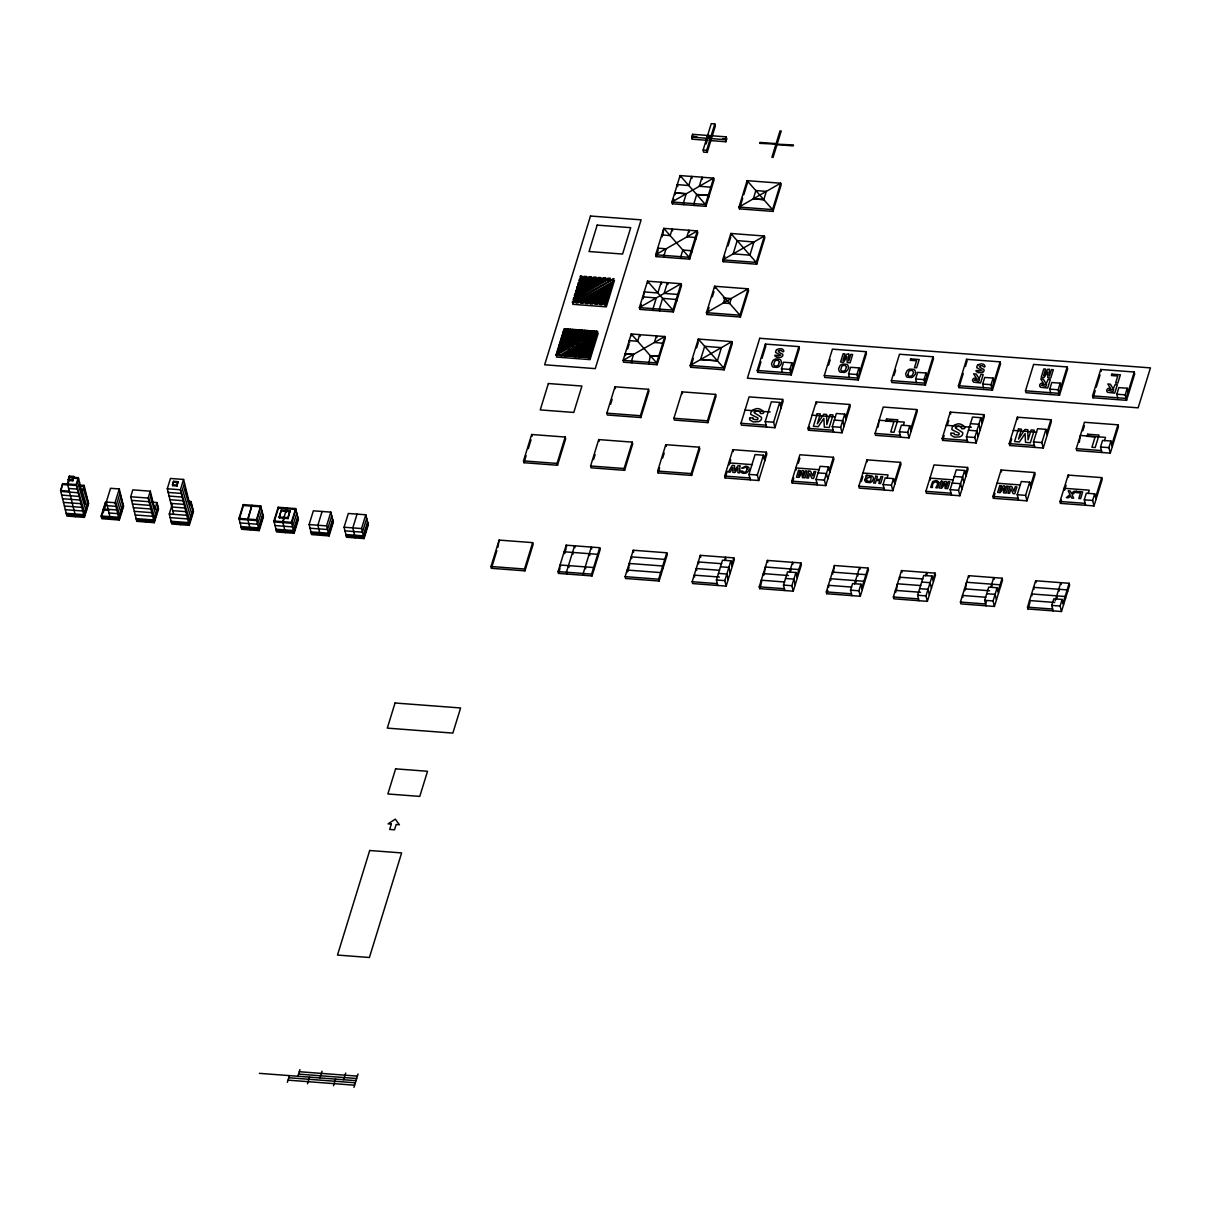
<?xml version="1.0" encoding="UTF-8"?>
<svg xmlns="http://www.w3.org/2000/svg" width="1211" height="1211" viewBox="0 0 1211 1211"><rect width="100%" height="100%" fill="white"/><g stroke="black" fill="none" stroke-linecap="round" stroke-linejoin="round"><path stroke-width="1.5" d="M60.55 490.531L62.669 483.643L76.217 484.567L84.392 517.385L66.908 516.053L60.55 490.531L69.284 491.197M62.669 483.643L60.777 491.439L78.261 492.771L80.38 485.883M68.3 479.541L69.36 476.105L73.735 476.438L72.902 480.782L68.527 480.464L68.3 479.541L72.675 479.874L72.902 480.782M69.36 476.105L67.468 483.9L74.976 513.979M69.814 477.936L67.695 484.809L76.444 485.475L78.564 478.587L71.57 478.057M72.675 479.874L73.735 476.438M76.217 484.567L78.337 477.679L69.587 477.013M79.472 482.235L77.353 489.123L68.603 488.457M81.288 489.532L79.169 496.419L61.685 495.087M81.97 492.271L84.089 485.384L78.836 484.99M85.224 489.94L80.986 503.7L63.502 502.383M86.132 493.588L81.894 507.348L64.41 506.031M87.041 497.237L82.802 510.997L65.318 509.68M87.949 500.885L83.71 514.645L66.227 513.328M88.176 501.793L83.937 515.553L66.454 514.236M88.403 502.716L84.165 516.476L66.681 515.144M84.392 517.385L88.63 503.625L84.089 485.384M109.929 516.628L106.296 502.05L110.534 488.29L119.268 488.941L123.598 506.274L119.344 520.034L101.875 518.702L101.194 515.977L105.433 502.217L105.887 504.033L103.238 512.631M105.66 503.125L101.421 516.885L118.89 518.202L123.128 504.442M119.344 520.034L115.03 502.716L119.268 488.941M120.177 492.589L115.938 506.349L107.204 505.698M121.085 496.238L116.846 509.998L108.112 509.347M121.993 499.886L117.755 513.646L109.02 512.98M122.901 503.534L118.663 517.294L101.194 515.977M123.371 505.365L119.117 519.125L101.648 517.793M151.708 502.141L156.961 502.535L158.55 508.923L154.312 522.683L136.828 521.351L130.697 496.737L132.816 489.865L150.285 491.182L154.841 509.422M154.312 522.683L148.166 498.069L150.285 491.182M151.193 494.83L149.074 501.717L131.605 500.385M152.102 498.478L149.982 505.365L132.514 504.033M153.025 502.126L150.906 508.998L133.422 507.681M153.933 505.774L151.814 512.647L134.33 511.33M156.961 502.535L152.722 516.295L135.238 514.978M157.869 506.183L153.63 519.943L136.147 518.626M158.096 507.091L153.858 520.851L136.374 519.534M158.323 508.014L154.085 521.774L136.601 520.442M173.657 514.312L167.285 488.775L170.479 478.466L183.572 479.45L189.945 504.987M172.492 484.763L173.551 481.327L177.926 481.645L177.094 486.005L172.719 485.672L172.492 484.763L176.867 485.096L177.094 486.005M172.719 485.672L173.551 481.327M176.867 485.096L177.926 481.645M187.508 501.278L191.005 501.536L193.503 511.572L189.264 525.332L171.78 524L169.283 513.979L172.462 503.655M189.264 525.332L180.394 489.774L183.572 479.45M184.496 483.098L181.302 493.422L168.193 492.423M185.404 486.746L182.225 497.07L169.116 496.071M186.312 490.394L183.133 500.718L170.024 499.719M187.221 494.043L184.042 504.366L170.933 503.367M188.129 497.691L184.95 508.014L171.841 507.015M189.037 501.339L185.858 511.647L172.749 510.664M191.005 501.536L186.766 515.296L169.283 513.979M191.913 505.184L187.675 518.944L170.191 517.627M192.821 508.832L188.583 522.592L171.099 521.275M193.049 509.74L188.81 523.5L171.326 522.183M193.276 510.664L189.037 524.424L171.553 523.091M238.976 518.369L243.214 504.609L260.698 505.926L263.423 516.87L259.184 530.63L241.7 529.298L238.976 518.369L256.444 519.686L259.184 530.63M243.441 505.517L239.203 519.277L256.687 520.594L260.925 506.834L243.441 505.517L243.214 504.609M247.937 519.943L251.949 505.259L247.71 519.019L249.754 527.224M256.444 519.686L260.698 505.926M261.833 510.482L257.595 524.242L240.111 522.925M262.742 514.13L258.503 527.89L241.019 526.573M262.969 515.038L258.73 528.798L241.246 527.481M263.196 515.962L258.957 529.722L241.473 528.39M273.928 521.018L278.167 507.258L295.651 508.575L298.375 519.519L294.137 533.279L276.653 531.947L273.928 521.018L291.412 522.335L294.137 533.279M278.394 508.166L274.155 521.926L291.639 523.243L295.878 509.483L278.394 508.166L278.167 507.258M279.135 516.991L281.255 510.119L289.989 510.77L288.097 518.565L279.363 517.899L279.135 516.991L287.87 517.657L288.097 518.565M279.363 517.899L281.255 510.119M282.905 522.592L284.494 517.43M286.084 512.268L286.916 507.909L282.663 521.669L284.721 529.873M287.87 517.657L289.989 510.77M291.412 522.335L295.651 508.575M296.786 513.131L292.547 526.891L275.064 525.574M297.694 516.779L293.456 530.539L275.972 529.222M297.921 517.687L293.683 531.447L276.199 530.13M298.148 518.611L293.91 532.371L276.426 531.039M309.108 524.575L313.361 510.815L330.83 512.132L333.328 522.168L329.089 535.928L311.621 534.596L309.108 524.575L326.592 525.892L329.089 535.928M322.096 511.481L317.857 525.241L319.674 532.522M326.592 525.892L330.83 512.132M331.738 515.78L327.5 529.54L310.031 528.223M332.647 519.428L328.408 533.188L310.939 531.871M332.874 520.336L328.635 534.096L311.166 532.779M333.101 521.26L328.862 535.02L311.394 533.688M344.075 527.224L348.314 513.464L365.798 514.781L368.295 524.817L364.057 538.577L346.573 537.245L344.075 527.224L361.544 528.541L364.057 538.577M357.048 514.13L352.81 527.89L354.626 535.186M361.544 528.541L365.798 514.781M366.706 518.429L362.467 532.189L344.984 530.872M367.614 522.077L363.376 535.837L345.892 534.52M367.841 522.985L363.603 536.745L346.119 535.429M368.068 523.909L363.83 537.669L346.346 536.337M287.37 1082.301L289.429 1075.61M297.876 1076.261L299.934 1069.57M307.473 1083.815L309.532 1077.139M319.961 1077.926L322.02 1071.251M490.985 566.491L499.114 540.091L532.658 542.634L533.112 544.45L524.968 570.85L491.439 568.307L490.985 566.491L524.514 569.034L524.968 570.85M523.515 460.891L531.659 434.492L565.189 437.035L565.643 438.851L557.514 465.251L523.969 462.708L523.515 460.891L557.06 463.435L557.514 465.251M556.031 355.186L564.159 328.741L597.704 331.33L589.56 357.729L556.031 355.186L597.401 332.223M491.439 568.307L496.858 550.717M497.948 547.19L499.114 540.091M523.969 462.708L526.149 455.669M528.314 448.63L531.024 439.835M557.59 353.567L556.5 357.078L590.029 359.622L598.173 333.222M333.494 1085.783L335.553 1079.107M343.667 1079.728L345.725 1073.052M353.945 1087.342L358.047 1073.975M524.514 569.034L532.658 542.634M557.06 463.435L565.189 437.035M707.194 140.34L692.283 139.204L691.769 137.131L692.631 134.315L726.161 136.858L726.676 138.947L725.813 141.748L709.056 140.476M558.044 571.577L566.188 545.177L599.717 547.72L600.172 549.537L592.043 575.936L558.498 573.393L558.044 571.577L591.589 574.12L592.043 575.936M590.59 465.978L598.718 439.578L632.248 442.121L632.702 443.937L624.573 470.337L591.044 467.794L590.59 465.978L624.119 468.521L624.573 470.337M606.847 413.178L614.991 386.778L648.521 389.321L648.975 391.138L640.846 417.538L607.301 414.995L606.847 413.178L640.392 415.721L640.846 417.538M558.498 573.393L560.027 568.443M566.127 548.644L564.598 553.594L564.144 551.777L597.689 554.32L598.143 556.137M593.587 459.544L595.101 454.594M610.616 404.277L612.145 399.327M627.646 348.995L629.175 344.045M639.847 309.395L639.393 307.579L647.522 281.179L681.051 283.722L681.505 285.539L673.377 311.938L639.847 309.395L641.376 304.445M656.12 256.596L658.148 249.996L657.679 248.104L666.08 248.815L697.324 230.923L697.778 232.739L689.649 259.139L656.12 256.596L655.666 254.779L663.795 228.379L697.324 230.923L689.195 257.322L689.649 259.139M662.72 235.146L663.795 228.379L682.822 250.011L691.224 250.722L691.678 252.539M702.516 179.077L702.062 177.245L713.597 178.123L714.051 179.939L705.907 206.339L672.377 203.796L673.785 199.27M692.283 139.204L692.631 134.315M631.521 361.09L633.535 354.414L625.164 353.779L625.618 355.595M639.665 334.69L664.794 336.522L665.248 338.338L657.104 364.738L623.574 362.195L623.12 360.378L631.264 333.979L639.635 334.614L637.622 341.29L629.22 340.579L629.675 342.395M664.037 255.415L666.05 248.739L655.666 254.779L689.195 257.322L682.837 250.087M675.178 194.729L674.709 192.837L686.228 193.699L683.458 202.858L683.912 204.674M656.317 297.891L653.032 308.684L653.471 310.44M703.122 150.058L711.251 123.658L714.808 123.931L715.338 126.005L707.194 152.404L703.636 152.132L703.122 150.058L706.679 150.331L707.194 152.404M706.18 143.882L707.708 138.932M708.526 138.402L709.404 135.587M706.679 150.331L714.808 123.931M708.707 197.272L708.238 195.38L696.703 194.502L693.933 203.645L694.387 205.476M699.277 186.327L702.047 177.169L691.572 176.382L688.787 185.525L677.252 184.587M659.147 358.138L658.693 356.322L650.307 355.686L648.733 364.102M680.809 256.687L682.822 250.011M725.813 141.748L726.161 136.858M591.589 574.12L599.717 547.72M624.119 468.521L632.248 442.121M640.392 415.721L648.521 389.321M625.118 576.648L633.247 550.248L666.777 552.791L667.231 554.623L659.102 581.023L625.572 578.48L625.118 576.648L658.648 579.191L659.102 581.023M657.649 471.064L665.778 444.664L699.322 447.192L699.776 449.024L691.632 475.423L658.103 472.88L657.649 471.064L691.178 473.592L691.632 475.423M673.921 418.264L682.05 391.864L715.58 394.392L716.034 396.224L707.905 422.624L674.376 420.081L673.921 418.264L707.451 420.792L707.905 422.624M629.13 566.93L627.601 571.88L627.147 570.048L660.676 572.591L661.13 574.423M658.103 472.88L659.632 467.93M662.674 458.03L664.203 453.081M690.648 367.281L690.194 365.465L698.323 339.065L731.853 341.608L732.307 343.424L724.178 369.824L690.648 367.281L693.358 358.486M696.613 347.92L698.232 342.637M706.906 314.482L706.452 312.665L714.596 286.265L748.126 288.808L748.58 290.625L740.436 317.025L706.906 314.482L709.086 307.443M712.325 296.877L713.96 291.609M723.179 261.682L722.725 259.865L730.854 233.466L764.383 236.009L764.837 237.825L756.708 264.225L723.179 261.682L724.799 256.399M728.053 245.848L730.763 237.038M739.452 208.882L738.998 207.066L747.126 180.666L780.656 183.209L781.11 185.026L772.981 211.425L739.452 208.882L742.706 198.332M743.781 194.804L747.581 182.483L747.126 180.666L772.527 209.609L772.981 211.425M698.777 340.881L698.323 339.065L723.724 367.993L690.194 365.465L700.609 359.5L704.666 346.301L721.453 347.633L731.853 341.608L723.724 367.993L724.178 369.824M733.139 253.901L737.196 240.626L753.969 241.973M753.318 198.861L755.846 190.536L766.336 191.399L780.656 183.209L772.527 209.609L738.998 207.066L766.321 191.338L763.793 199.648L753.318 198.861L763.778 199.588M723.406 303.038L724.905 298.012L731.217 298.572L729.688 303.522L723.376 302.962M775.812 144.578L771.891 157.309L773.072 157.4L776.993 144.669L776.1 143.64L759.933 142.414L759.645 143.352L793.462 144.957L793.175 145.895L776.993 144.669M776.1 143.64L780.02 130.909L781.216 131L777.28 143.731M717.381 360.833L721.438 347.572L700.624 359.561L717.381 360.833L700.609 359.5M753.953 241.897L749.912 255.173L733.124 253.826M658.648 579.191L666.777 552.791M691.178 473.592L699.322 447.192M707.451 420.792L715.58 394.392M692.177 581.734L700.306 555.334L733.851 557.877L734.305 559.709L726.161 586.109L692.631 583.566L692.177 581.734L717.321 583.641M724.693 476.059L732.837 449.675L766.366 452.203L766.835 454.11L758.707 480.51L725.177 477.967L724.693 476.059L749.851 477.967M740.965 423.275L749.094 396.875L782.639 399.403L783.108 401.31L774.964 427.71L741.435 425.167L740.965 423.275L766.109 425.167M757.238 370.475L765.367 344.075L798.897 346.603L799.366 348.511L791.237 374.91L757.708 372.367L757.238 370.475L790.768 373.003L798.897 346.603M725.177 477.967L727.205 471.367M730.763 459.817L729.234 464.767L728.765 462.859L752.122 464.63M757.708 372.367L760.962 361.801M762.052 358.289L765.836 345.968L765.367 344.075M717.775 585.473L716.412 579.993L722.513 560.193L730.899 560.829L732.261 566.309M750.32 479.874L748.958 474.394L755.058 454.594L763.445 455.23L764.807 460.71M766.593 427.074L765.231 421.595L771.331 401.795L779.702 402.43L781.065 407.91M782.382 372.367L781.489 368.795L783.532 362.195L791.903 362.831L792.796 366.403M724.45 560.542L725.465 557.242L725.919 559.073M726.161 586.109L724.799 580.629L730.899 560.829M758.707 480.51L757.344 475.03L763.445 455.23M774.964 427.71L773.602 422.23L779.702 402.43M791.237 374.91L789.875 369.431L791.903 362.831M731.807 564.477L733.851 557.877M764.323 458.802L766.366 452.203M780.595 406.003L782.639 399.403M759.236 586.82L767.38 560.421L800.91 562.964L801.364 564.78L793.235 591.18L759.691 588.637L759.236 586.82L784.395 588.728M791.767 481.145L799.896 454.746L833.425 457.289L833.895 459.181L825.766 485.581L792.236 483.053L791.767 481.145L816.91 483.053M808.025 428.346L816.169 401.946L849.698 404.489L850.167 406.381L842.039 432.781L808.509 430.253L808.025 428.346L833.183 430.253M824.297 375.546L832.426 349.146L865.971 351.69L866.44 353.597L858.296 379.982L824.767 377.454L824.297 375.546L857.827 378.089L865.971 351.69M759.691 588.637L761.219 583.687M764.277 573.787L765.337 567.02L798.882 569.564L799.336 571.38M792.236 483.053L793.765 478.103M798.337 463.253L799.865 458.303M808.509 430.253L809.523 426.953M828.566 365.132L830.201 359.849M784.849 590.544L783.487 585.08L787.544 571.88L795.93 572.515L797.292 577.98M817.38 484.945L816.017 479.48L820.089 466.28L828.475 466.916L829.838 472.381M833.652 432.145L832.29 426.681L836.362 413.481L844.733 414.117L846.095 419.581M849.441 377.454L848.563 373.881L850.591 367.281L858.977 367.917L859.871 371.489M789.481 572.228L792.524 562.328L792.978 564.144M793.235 591.18L791.873 585.715L795.93 572.515M825.766 485.581L824.403 480.116L828.475 466.916M842.039 432.781L840.676 427.316L844.733 414.117M858.296 379.982L856.934 374.517L858.977 367.917M796.838 576.164L800.91 562.964M829.353 470.489L833.425 457.289M845.626 417.689L849.698 404.489M826.311 591.907L834.44 565.507L867.969 568.05L868.423 569.866L860.294 596.266L826.765 593.723L826.311 591.907L851.454 593.814M858.826 486.232L866.955 459.832L900.5 462.375L900.969 464.267L892.825 490.667L859.295 488.124L858.826 486.232L883.969 488.139M875.099 433.432L883.228 407.032L916.757 409.575L917.227 411.468L909.098 437.867L875.568 435.324L875.099 433.432L900.242 435.339M891.357 380.632L899.501 354.233L933.03 356.776L933.499 358.668L925.371 385.068L891.841 382.525L891.357 380.632L924.901 383.176L926.93 376.576L926.037 373.003L917.65 372.367L915.622 378.967L916.515 382.54M826.765 593.723L827.779 590.423M833.365 572.273L834.44 565.507M861.339 481.524L862.853 476.574M878.111 427.074L879.156 420.232L904.314 422.139L903.3 425.439M894.006 375.486L895.625 370.218M851.908 595.63L850.546 590.166L852.574 583.566L860.96 584.202L862.323 589.666M884.454 490.031L883.091 484.567L885.12 477.967L893.506 478.602L894.868 484.067M900.712 437.232L899.349 431.767L901.393 425.167L909.764 425.803L911.126 431.267M854.512 583.914L859.598 567.414L860.052 569.231M887.027 478.239L888.041 474.939L862.898 473.032M860.294 596.266L858.932 590.801L860.96 584.202M892.825 490.667L891.463 485.202L893.506 478.602M909.098 437.867L907.735 432.403L909.764 425.803M925.371 385.068L924.008 379.603L926.037 373.003M861.869 587.85L867.969 568.05M894.399 482.175L900.5 462.375M910.657 429.375L916.757 409.575M924.901 383.176L933.03 356.776M925.885 491.318L934.029 464.918L967.559 467.461L968.028 469.353L959.899 495.753L926.37 493.21L925.885 491.318L951.044 493.225M942.158 438.518L950.287 412.118L983.832 414.662L984.301 416.554L976.157 442.954L942.627 440.41L942.158 438.518L967.301 440.426M958.431 385.719L966.56 359.319L1000.089 361.862L1000.574 363.754L992.43 390.154L958.9 387.611L958.431 385.719L991.96 388.262L1000.089 361.862M893.37 596.993L901.499 570.593L935.043 573.121L935.497 574.953L927.354 601.352L893.824 598.809L893.37 596.993L918.528 598.885M896.367 590.559L897.442 583.793L920.799 585.549M942.627 440.41L944.156 435.46M947.214 425.561L948.728 420.611M958.9 387.611L963.245 373.533M965.409 366.494L967.029 361.211L966.56 359.319M918.982 600.717L917.605 595.252L923.705 575.452L932.092 576.088L933.454 581.552M951.513 495.117L950.151 489.653L956.251 469.853L964.637 470.489L966 475.953M967.786 442.318L966.423 436.853L972.524 417.053L980.895 417.689L982.257 423.154M983.574 387.626L982.681 384.054L984.725 377.454L993.096 378.089L993.989 381.662M925.643 575.785L926.657 572.485L927.111 574.317M927.354 601.352L925.991 595.888L932.092 576.088M959.899 495.753L958.537 490.288L964.637 470.489M976.157 442.954L974.794 437.489L980.895 417.689M992.43 390.154L991.067 384.689L993.096 378.089M965.53 474.061L967.559 467.461M981.788 421.261L983.832 414.662M933 579.721L935.043 573.121M992.959 496.404L1001.088 470.004L1034.618 472.532L1035.087 474.44L1026.958 500.839L993.429 498.296L992.959 496.404L1018.103 498.296M1009.217 443.604L1017.361 417.205L1050.891 419.733L1051.36 421.64L1043.231 448.04L1009.702 445.497L1009.217 443.604L1034.376 445.512M1025.49 390.805L1033.619 364.405L1067.163 366.948L1067.633 368.84L1059.504 395.24L1025.959 392.697L1025.49 390.805L1059.019 393.348L1067.163 366.948M960.429 602.064L968.573 575.664L1002.102 578.207L1002.557 580.039L994.428 606.439L960.898 603.895L960.429 602.064L985.587 603.971L986.602 600.671M965.47 589.046L966.545 582.264L1000.074 584.807L1000.528 586.639M993.429 498.296L994.958 493.346M1009.702 445.497L1011.73 438.897M986.042 605.803L984.679 600.323L988.736 587.123L997.122 587.759L998.485 593.239M1018.572 500.204L1017.21 494.724L1021.282 481.524L1029.668 482.16L1031.03 487.639M1034.845 447.404L1033.483 441.924L1037.555 428.724L1045.926 429.36L1047.288 434.84M1050.633 392.712L1049.755 389.125L1051.784 382.525L1060.17 383.16L1061.063 386.748M990.674 587.471L993.716 577.571L994.17 579.403M994.428 606.439L993.065 600.959L997.122 587.759M1026.958 500.839L1025.596 495.36L1029.668 482.16M1043.231 448.04L1041.869 442.56L1045.926 429.36M1059.504 395.24L1058.126 389.76L1060.17 383.16M1030.561 485.732L1034.618 472.532M1046.819 432.933L1050.891 419.733M998.031 591.407L1002.102 578.207M1060.019 501.475L1068.147 475.075L1101.692 477.618L1102.161 479.526L1094.017 505.91L1060.488 503.382L1060.019 501.475L1085.162 503.382M1076.291 448.675L1084.42 422.276L1117.95 424.819L1118.434 426.726L1110.29 453.126L1076.761 450.583L1076.291 448.675L1101.435 450.583M1092.549 395.876L1100.693 369.476L1134.223 372.019L1134.692 373.927L1126.563 400.326L1093.033 397.783L1092.549 395.876L1126.094 398.419L1134.223 372.019M1027.503 607.15L1035.632 580.75L1069.162 583.293L1069.616 585.11L1061.487 611.51L1027.957 608.982L1027.503 607.15L1052.647 609.057M1027.957 608.982L1029.986 602.382L1029.532 600.55L1054.69 602.457M1060.488 503.382L1061.502 500.082M1066.089 485.233L1064.56 490.183L1064.091 488.275L1089.234 490.183L1088.22 493.482M1079.304 442.333L1080.348 435.476L1105.507 437.383L1104.493 440.683M1082.861 430.783L1084.39 425.833M1093.033 397.783L1095.198 390.744M1096.288 387.217L1100.072 374.895M1053.101 610.874L1051.738 605.409L1053.782 598.809L1062.153 599.445L1063.515 604.91M1085.646 505.29L1084.284 499.81L1086.312 493.21L1094.699 493.846L1096.061 499.31M1101.904 452.49L1100.542 447.01L1102.585 440.41L1110.956 441.046L1112.334 446.526M1117.708 397.783L1116.814 394.211L1118.843 387.611L1127.229 388.247L1128.122 391.819M1055.19 600.807L1060.791 582.658L1061.245 584.474M1061.487 611.51L1060.125 606.045L1062.153 599.445M1094.017 505.91L1092.655 500.446L1094.699 493.846M1110.29 453.126L1108.928 447.646L1110.956 441.046M1126.563 400.326L1125.201 394.847L1127.229 388.247M1095.592 497.418L1101.692 477.618M1111.849 444.619L1117.95 424.819M1063.061 603.093L1069.162 583.293M776.645 349.858L776.463 349.994A2.558 1.892 -14 0 0 775.933 350.63L775.585 351.886A2.997 2.225 -14 0 0 775.691 352.507L780.717 355.292L777.401 355.777A1.529 1.135 -14 0 1 777.129 355.353L774.858 355.247A3.149 2.331 -14 0 0 775.116 356.231L777.28 357.487L780.807 357.306A3.043 2.255 -14 0 0 781.398 357.048A3.164 2.346 -14 0 0 781.928 356.715A2.664 1.983 -14 0 0 782.639 355.852A3.209 2.377 -14 0 0 782.851 355.05A2.876 2.134 -14 0 0 782.609 354.157C779.808 353.037 775.252 350.115 781.156 350.494C785.5 354.793 784.304 347.012 778.855 348.919A3.345 2.483 -14 0 0 776.629 349.843M977.837 365.101L977.655 365.253A2.558 1.892 -14 0 0 977.126 365.873L976.777 367.13A2.997 2.21 -14 0 0 976.883 367.75L981.909 370.536L978.685 371.096A1.529 1.135 -14 0 1 978.321 370.611L976.051 370.505A3.149 2.331 -14 0 0 976.308 371.474L978.473 372.731L982 372.549A2.876 2.134 -14 0 0 982.59 372.277M563.781 329.952L565.673 328.862M563.206 331.814L568.05 329.044M562.631 333.676L570.426 329.225M562.055 335.553L572.788 329.407M561.48 337.415L575.164 329.589M560.905 339.277L577.541 329.755M560.33 341.154L579.902 329.937M559.754 343.016L582.279 330.119M559.179 344.878L584.641 330.3M558.604 346.755L587.017 330.482M558.029 348.617L589.394 330.664M557.454 350.479L591.755 330.845M556.878 352.34L594.132 331.027M556.303 354.217L596.508 331.193M596.826 334.085L559.573 355.413L561.949 355.595L596.251 335.962M595.676 337.824L564.326 355.777L566.687 355.958L595.101 339.685M594.525 341.563L569.064 356.14L571.441 356.322L593.95 343.424M593.375 345.286L573.802 356.488L576.179 356.67L592.8 347.163M592.224 349.025L578.54 356.851L580.917 357.033L591.649 350.887M591.074 352.749L583.293 357.215L585.655 357.396L590.499 354.626M589.924 356.488L588.031 357.578L589.56 357.684M707.179 136.858L710.751 137.131M693.146 136.404L696.87 136.676M722.952 138.659L726.676 138.947M691.769 137.131L725.298 139.674M699.247 186.252L710.796 187.19L711.251 189.022M674.724 192.897L686.243 193.775M696.734 194.577L708.253 195.44M661.736 234.904L670.137 235.615L672.166 228.94L672.635 230.832M695.296 237.523L686.894 236.811L688.923 230.211L689.392 232.103M656.332 297.951L642.693 296.846L643.147 298.678L644.222 291.896L657.861 293.001L661.145 282.208L661.6 284.04M676.253 299.465L662.599 298.36L659.314 309.153L639.393 307.579L681.051 283.722L672.922 310.122L673.377 311.938M662.78 343.197L654.379 342.486L656.407 335.886L656.862 337.702M625.179 353.854L633.55 354.49M650.322 355.762L658.708 356.397M781.489 368.795L789.875 369.431M848.563 373.881L856.934 374.517M915.622 378.967L924.008 379.603M982.681 384.054L991.067 384.689M1049.755 389.125L1058.126 389.76M1116.814 394.211L1125.201 394.847M970.48 423.653L978.866 424.289L980.229 429.754M745.037 410.075L770.181 411.967M812.097 415.146L835.454 416.917M946.23 425.318L971.373 427.226M1013.289 430.405L1036.646 432.176M834.318 420.081L842.705 420.717L844.067 426.181M968.452 430.253L976.838 430.889L978.2 436.354M765.231 421.595L773.602 422.23M832.29 426.681L840.676 427.316M899.349 431.767L907.735 432.403M966.423 436.853L974.794 437.489M1033.483 441.924L1041.869 442.56M1100.542 447.01L1108.928 447.646M954.223 476.453L962.594 477.089L963.956 482.553M819.181 469.717L795.824 467.946L796.308 469.853M953.314 479.889L929.957 478.118L930.426 480.01M997.016 483.204L1020.373 484.96M818.061 472.88L826.432 473.516L827.794 478.981M952.179 483.053L960.565 483.689L961.928 489.153M748.958 474.394L757.344 475.03M816.017 479.48L824.403 480.116M883.091 484.567L891.463 485.202M950.151 489.653L958.537 490.288M1017.21 494.724L1025.596 495.36M1084.284 499.81L1092.655 500.446M173.778 482.235L178.153 482.568M167.285 488.775L180.394 489.774M62.896 484.567L68.134 484.96M79.063 485.899L84.316 486.292L80.077 500.052L62.594 498.735M130.697 496.737L148.166 498.069M281.482 511.027L290.216 511.693M106.296 502.05L115.03 502.716M108.551 509.483L103.313 509.089L103.541 509.998L108.778 510.406M721.635 563.705L698.278 561.934L698.732 563.766M922.827 578.949L899.47 577.193L899.924 579.009M720.484 566.793L728.871 567.429L730.233 572.909M921.677 582.052L930.063 582.688L931.426 588.152M719.591 570.305L696.249 568.534L696.703 570.366M788.452 575.528L763.308 573.62L763.763 575.437M989.659 590.771L964.501 588.864L964.955 590.696M718.456 573.393L726.842 574.029L728.205 579.509M785.515 578.48L793.901 579.115L795.264 584.58M919.649 588.652L928.035 589.288L929.397 594.752M986.708 593.723L995.094 594.359L996.456 599.839M719.364 577.041L694.206 575.134L694.66 576.966M784.622 581.991L761.28 580.22L761.734 582.037M851.696 587.078L828.339 585.307L828.793 587.123M920.557 592.285L895.398 590.393L895.868 592.209M985.83 597.235L962.473 595.464L962.927 597.295M716.412 579.993L724.799 580.629M783.487 585.08L791.873 585.715M850.546 590.166L858.932 590.801M917.605 595.252L925.991 595.888M984.679 600.323L993.065 600.959M1051.738 605.409L1060.125 606.045M299.284 1071.72L357.396 1076.125M298.542 1074.112L356.655 1078.517M259.321 1073.34L356.004 1080.666M288.778 1077.76L355.338 1082.801M288.036 1080.151L354.596 1085.207M723.376 297.573L725.359 299.844M1100.693 369.476L1101.162 371.383M1068.147 475.075L1068.632 476.983M1067.587 591.71L1067.133 589.893L1033.604 587.35L1034.058 589.182M1065.559 598.31L1065.105 596.493L1031.575 593.95L1032.029 595.782M1017.361 417.205L1017.83 419.097M1058.747 589.257L1059.201 591.074M1056.719 595.857L1057.173 597.674M1035.632 580.75L1036.086 582.582M1001.088 470.004L1001.558 471.896M950.287 412.118L950.771 414.011M991.688 584.171L992.142 586.003M968.573 575.664L969.027 577.496M901.499 570.593L901.968 572.409M866.955 459.832L867.439 461.724M866.395 576.466L865.941 574.65L832.411 572.107L832.865 573.923M864.366 583.066L863.912 581.25L830.368 578.707L830.822 580.523M816.169 401.946L816.638 403.853M857.555 574.014L858.009 575.83M855.526 580.614L855.98 582.43M756.708 264.225L756.254 262.409L730.854 233.466L731.308 235.282M740.436 317.025L739.982 315.208L714.596 286.265L715.05 288.082M705.907 206.339L705.453 204.523L680.067 175.58L671.923 201.98L672.377 203.796M790.495 568.928L790.95 570.744M692.041 178.274L691.587 176.458L680.067 175.58L680.521 177.396M695.281 237.447L695.75 239.339M677.267 184.647L677.721 186.479M767.38 560.421L767.835 562.237M732.837 449.675L733.306 451.567M680.794 256.611L681.263 258.503M678.205 296.271L677.751 294.44L664.128 293.41L667.428 282.693L667.897 284.509M661.766 234.979L662.22 236.796M676.222 299.389L676.677 301.221M664.022 255.339L664.491 257.232M682.05 391.864L682.504 393.681M659.753 310.909L659.299 309.093L672.922 310.122L647.522 281.179L647.976 282.996M662.75 343.122L663.204 344.938M657.104 364.738L656.65 362.922L631.264 333.979L631.718 335.795M700.306 555.334L700.76 557.166M639.635 334.614L640.089 336.431M665.778 444.664L666.247 446.481M631.506 361.014L631.96 362.831M665.202 561.223L664.748 559.391L631.219 556.848L631.673 558.68M663.174 567.823L662.72 565.991L629.175 563.448L629.629 565.28M614.991 386.778L615.445 388.595M633.247 550.248L633.701 552.08M598.718 439.578L599.173 441.394M591.785 548.901L591.331 547.084L583.202 573.484L583.657 575.301M594.071 569.337L593.617 567.52L560.087 564.977L560.542 566.793M589.303 553.684L589.757 555.501M585.231 566.884L585.685 568.701M575.028 547.629L574.574 545.813L566.43 572.213L566.884 574.029M572.531 552.413L572.985 554.229M566.188 545.177L566.642 546.994M568.474 565.613L568.928 567.429M531.659 434.492L532.113 436.308M365.495 528.965L365.722 529.873M365.949 530.781L366.176 531.69M354.853 536.095L355.307 537.911M330.527 526.316L330.754 527.224M330.981 528.132L331.209 529.04M319.901 533.445L320.355 535.262M295.575 523.667L295.802 524.575M296.029 525.483L296.256 526.391M284.948 530.796L285.402 532.613M260.622 521.018L260.849 521.926M261.076 522.834L261.304 523.742M249.981 528.147L250.435 529.964M190.702 515.719L190.929 516.628M191.156 517.536L191.383 518.444M180.076 522.849L180.53 524.666M155.75 513.07L155.977 513.979M156.204 514.887L156.431 515.795M145.108 520.2L145.562 522.017M120.782 510.421L121.009 511.33M121.236 512.238L121.463 513.146M110.156 517.551L110.61 519.368M78.337 477.679L84.921 504.124M85.83 507.772L86.057 508.681M86.284 509.589L86.511 510.497M75.203 514.902L75.657 516.719M907.75 374.941L908.84 371.414A2.634 1.953 -14 0 1 910.914 370.46A2.891 2.134 -14 0 1 911.777 370.49L912.05 370.551A2.346 1.741 -14 0 1 912.716 370.838L913.518 372.564L912.367 375.289A2.649 1.968 -14 0 1 907.781 374.941M867 480.979A2.165 1.605 -14 0 1 866.682 480.479C865.683 476.665 870.906 478.163 869.543 476.862A2.21 1.635 -14 0 1 870.164 476.877L870.391 476.937A2.134 1.574 -14 0 1 871.133 477.301L870.694 480.782A2.165 1.605 -14 0 1 870.315 481.085M870.315 481.085A2.331 1.726 -14 0 1 867.106 480.979M868.923 481.554A2.694 1.998 -14 0 1 868.151 481.524M982.59 372.292A3.164 2.346 -14 0 0 983.12 371.959A2.664 1.983 -14 0 0 983.832 371.111A3.209 2.377 -14 0 0 984.043 370.294A2.876 2.134 -14 0 0 983.816 369.4C980.986 368.295 976.46 365.359 982.348 365.737C986.693 370.036 985.497 362.256 980.047 364.163A3.345 2.483 -14 0 0 977.822 365.086M752.924 418.113L753.06 418.915A2.255 1.665 -14 0 0 753.409 419.369L757.117 419.778A2.21 1.635 -14 0 0 757.844 419.475L757.919 417.992L750.85 414.45A4.496 3.33 -14 0 1 750.684 413.526L751.198 411.634A3.83 2.846 -14 0 1 752.001 410.696L752.273 410.468A4.783 3.542 -14 0 1 754.438 409.318A5.359 3.966 -14 0 1 755.18 409.136C759.433 406.396 768.47 414.359 760.508 413.526C760.478 410.62 755.997 410.529 754.408 412.209A1.801 1.332 -14 0 0 754.135 412.694L761.386 417.25A4.238 3.133 -14 0 1 761.568 418.264A4.829 3.572 -14 0 1 761.25 419.475A3.905 2.891 -14 0 1 760.19 420.762A4.738 3.512 -14 0 1 759.675 421.11A4.572 3.391 -14 0 1 758.51 421.655L753.212 421.912L749.972 420.035A4.723 3.497 -14 0 1 749.594 418.567L749.745 417.719L752.924 418.113M954.117 433.371L954.253 434.159A2.255 1.665 -14 0 0 954.601 434.613L958.31 435.021A2.21 1.635 -14 0 0 959.036 434.719L959.112 433.235L952.043 429.693A4.496 3.33 -14 0 1 951.876 428.77L952.391 426.877A3.845 2.846 -14 0 1 953.193 425.939L953.466 425.727A4.783 3.542 -14 0 1 955.63 424.577A5.359 3.966 -14 0 1 956.372 424.395C960.626 421.64 969.663 429.617 961.701 428.77C961.67 425.863 957.19 425.788 955.6 427.453A1.801 1.332 -14 0 0 955.328 427.937L962.578 432.494A4.238 3.133 -14 0 1 962.76 433.523L962.457 434.719A3.905 2.891 -14 0 1 961.383 436.005A4.738 3.512 -14 0 1 960.868 436.354A4.572 3.391 -14 0 1 959.702 436.899L954.419 437.171L951.165 435.294A4.723 3.497 -14 0 1 950.786 433.81L950.938 432.978L954.117 433.371M848.76 354.202L848.729 360.893L850.803 354.354L852.665 354.49L850.107 362.785L847.17 362.558L847.049 356.761L843.507 362.286L840.57 362.059L843.128 353.763L844.99 353.915L842.962 360.454L847.019 354.066L848.76 354.202M1049.422 369.4L1049.392 376.091L1051.466 369.567L1053.328 369.703L1050.77 377.999L1047.833 377.771L1047.712 371.959L1044.17 377.499L1041.233 377.272L1043.791 368.977L1045.653 369.113L1043.625 375.667L1047.682 369.279L1049.422 369.4M779.4 362.104L778.234 365.116A2.649 1.968 -14 0 1 773.662 364.768L774.707 361.241A2.634 1.953 -14 0 1 776.781 360.288A2.891 2.134 -14 0 1 777.659 360.318L777.916 360.378A2.346 1.741 -14 0 1 778.582 360.681L779.4 362.104M846.459 367.19L845.308 370.203A2.649 1.968 -14 0 1 840.722 369.855L841.781 366.327A2.634 1.953 -14 0 1 843.84 365.374A2.891 2.134 -14 0 1 844.718 365.404L844.99 365.465A2.346 1.741 -14 0 1 845.641 365.767L846.459 367.19M972.554 380.466L973.72 382.207L980.607 382.948L983.196 374.547L981.016 374.396L979.472 377.847A4.36 3.224 -14 0 1 978.443 377.665L976.248 374.032L973.659 373.836L976.157 377.817L974.28 378.18A2.589 1.922 -14 0 0 973.084 379.104L972.842 379.497A4.254 3.149 -14 0 0 972.569 380.299L972.554 380.466M1039.628 385.552L1040.31 387.02A2.286 1.695 -14 0 0 1040.779 387.293L1047.682 388.035L1050.27 379.633L1048.075 379.467L1046.531 382.933A4.36 3.224 -14 0 1 1045.517 382.752L1043.307 379.104L1040.733 378.907L1043.231 382.888L1041.354 383.266A2.589 1.922 -14 0 0 1040.143 384.175L1039.901 384.583A4.254 3.149 -14 0 0 1039.643 385.386L1039.628 385.552M1106.687 390.638L1107.384 392.107A2.286 1.695 -14 0 0 1107.853 392.379L1114.741 393.121L1117.329 384.72L1115.149 384.553L1113.605 388.02A4.36 3.224 -14 0 1 1112.576 387.823L1110.381 384.19L1107.793 383.993L1110.29 387.974L1108.413 388.337A2.589 1.922 -14 0 0 1107.217 389.261L1106.96 389.67A4.254 3.149 -14 0 0 1106.703 390.457L1106.703 390.457M739.876 465.917L739.709 472.88L737.877 472.744L738.089 467.946L735.032 472.532L732.867 472.366L732.837 467.461L730.188 472.154L728.356 472.018L732.337 465.342L734.487 465.508L734.532 470.716L737.938 465.766L739.876 465.917M747.323 468.884L745.809 471.836A2.059 1.529 -14 0 1 744.704 472.139A2.604 1.922 -14 0 1 744.22 472.139A2.331 1.726 -14 0 1 743.085 471.745A2.013 1.483 -14 0 1 742.721 471.109L740.92 471.064L741.389 472.396A3.921 2.906 -14 0 0 742.721 473.138L743.054 473.213A5.056 3.739 -14 0 0 744.25 473.334L744.674 473.319A4.072 3.012 -14 0 0 746.642 472.805L748.625 470.837A7.569 5.601 -14 0 0 749.049 469.641L749.049 468.263A4.087 3.027 -14 0 0 748.61 467.401L748.141 466.946A3.572 2.649 -14 0 0 747.232 466.477L746.476 466.296A5.51 4.087 -14 0 0 745.37 466.235L741.753 468.188L743.932 467.991A1.968 1.468 -14 0 1 744.387 467.688A1.998 1.483 -14 0 1 745.734 467.446A2.513 1.862 -14 0 1 746.173 467.507A1.907 1.408 -14 0 1 746.869 467.84L747.323 468.884M864.805 479.692L865.32 481.569A3.285 2.437 -14 0 0 866.062 482.22L869.801 482.644A3.694 2.74 -14 0 0 871.345 482.039A3.996 2.952 -14 0 0 872.268 481.282L873.449 478.708L872.949 476.831A3.663 2.71 -14 0 0 871.829 476.014L869.165 475.651A3.527 2.604 -14 0 0 868.242 475.817C867.227 474.061 864.457 475.711 866.834 476.453A4.042 2.982 -14 0 0 865.986 477.164L864.805 479.692M974.825 380.209L978.866 381.374L979.517 379.24L975.778 379.119L974.825 380.209M1041.899 385.28L1045.926 386.46L1046.576 384.326L1042.838 384.19L1041.899 385.28M1108.958 390.366L1112.985 391.547L1113.651 389.397L1109.912 389.276L1108.958 390.366M781.504 362.089L781.398 362.982A11.595 8.583 -14 0 1 780.928 364.39L778.87 366.706A5.207 3.86 -14 0 1 777.341 367.387L773.269 367.115A4.208 3.118 -14 0 1 772.27 366.433L771.498 363.769L772.89 360.651A4.98 3.694 -14 0 1 774.419 359.47A4.117 3.043 -14 0 1 775.767 358.956L779.672 359.258A4.208 3.118 -14 0 1 780.671 359.939L781.504 362.089M848.563 367.175L848.457 368.068A11.595 8.583 -14 0 1 847.988 369.476L845.944 371.777A5.207 3.86 -14 0 1 844.4 372.458L840.343 372.186A4.208 3.118 -14 0 1 839.344 371.505L838.557 368.855L839.965 365.722A4.98 3.694 -14 0 1 841.478 364.541A4.117 3.043 -14 0 1 842.826 364.042L846.731 364.344A4.208 3.118 -14 0 1 847.745 365.026L848.563 367.175M915.637 372.261L915.516 373.155A11.595 8.598 -14 0 1 915.047 374.562L913.003 376.863A5.207 3.86 -14 0 1 911.459 377.544L907.402 377.272A4.208 3.118 -14 0 1 906.403 376.591L905.631 373.927L907.024 370.808A4.98 3.694 -14 0 1 908.538 369.627A4.117 3.043 -14 0 1 909.885 369.128L913.805 369.416A4.208 3.118 -14 0 1 914.805 370.097L915.637 372.261M939.055 482.478L937.556 487.882L935.785 487.745C941.431 480.313 931.108 479.844 932.455 487.488L930.684 487.352L932.485 482.023A2.119 1.574 -14 0 1 933.015 481.388L935.649 480.646A7.705 5.707 -14 0 1 937.223 480.797L939.055 482.478M567.687 346.179L567.777 347.724A5.026 3.724 -14 0 0 568.065 348.39A5.571 4.133 -14 0 0 569.352 349.646L581.492 351.19L586.26 335.674L582.219 335.371L580.417 341.245C575.936 340.442 568.625 340.246 567.687 346.179M571.955 345.529L573.106 347.678L578.252 348.284L579.615 343.848L573.832 343.773A2.619 1.938 -14 0 0 572.833 344.318A2.422 1.801 -14 0 0 572.092 345.196L571.955 345.529M395.043 703.001L387.308 728.129L452.853 733.094L460.604 707.966L395.043 703.001M369.703 850.5L337.491 955.07L369.4 957.492L401.628 852.922L369.703 850.5M395.603 768.849L387.868 793.977L419.778 796.399L427.528 771.271L395.603 768.849M391.32 824.116L389.685 829.429L394.529 829.792L396.164 824.479L399.403 824.736L395.331 819.136L388.065 823.874L391.32 824.116M590.499 216.012L544.662 364.783L595.267 368.628L641.103 219.842L590.499 216.012M572.606 301.539L572.319 302.478L573.514 302.568L613.992 278.621L572.606 301.539M573.757 297.815L573.181 299.677L610.435 278.348L608.058 278.167L573.757 297.815M574.907 294.076L574.332 295.938L605.697 277.985L603.32 277.803L574.907 294.076M576.058 290.337L575.482 292.214L600.944 277.637L598.582 277.455L576.058 290.337M577.208 286.613L576.633 288.475L596.206 277.274L593.829 277.092L577.208 286.613M578.358 282.874L577.783 284.736L591.468 276.91L589.091 276.729L578.358 282.874M579.509 279.135L578.934 281.013L586.714 276.547L584.353 276.365L579.509 279.135M580.463 276.078L580.084 277.274L581.976 276.199L580.463 276.078M548.371 383.524L540.242 409.908L573.772 412.451L581.916 386.052L548.371 383.524M580.917 277.924L572.788 304.324L606.317 306.852L614.446 280.452L580.917 277.924M597.19 225.125L589.046 251.525L622.575 254.053L630.719 227.668L597.19 225.125M606.227 303.825L605.848 305.021L604.334 304.9L606.227 303.825M607.377 300.086L606.802 301.948L601.958 304.718L599.596 304.536L607.377 300.086M608.527 296.347L607.952 298.224L597.22 304.37L594.843 304.188L608.527 296.347M609.678 292.623L609.103 294.485L592.482 304.006L590.105 303.825L609.678 292.623M610.828 288.884L610.253 290.746L587.729 303.643L585.367 303.461L610.828 288.884M611.979 285.145L611.404 287.022L582.991 303.28L580.614 303.098L611.979 285.145M613.129 281.421L612.554 283.283L578.252 302.932L575.876 302.75L613.129 281.421M664.794 336.522L656.65 362.922L623.12 360.378L664.794 336.522M713.597 178.123L705.453 204.523L671.923 201.98L713.597 178.123M748.126 288.808L739.982 315.208L706.452 312.665L748.126 288.808M764.383 236.009L756.254 262.409L722.725 259.865L764.383 236.009M759.721 338.278L747.399 378.226L1138.143 407.835L1150.45 367.887L759.721 338.278M798.549 470.368L796.444 477.179L799.078 477.376L802.121 472.85L802.363 477.634L804.997 477.83L807.101 471.003L805.421 470.882L803.71 476.256L803.604 470.746L802.045 470.625L798.549 475.862L800.214 470.489L798.549 470.368M817.258 413.723L813.383 426.317L818.258 426.681L823.889 418.295L824.313 427.135L829.187 427.513L833.062 414.919L829.989 414.677L826.825 424.607L826.598 414.419L823.722 414.207L817.289 423.88L820.347 413.95L817.258 413.723M808.812 471.14L806.723 477.967L808.388 478.088L809.75 473.637L811.885 478.345L813.595 478.481L815.699 471.669L814.034 471.533L812.672 475.938L810.598 471.276L808.812 471.14M886.513 418.961L885.862 421.08L893.915 421.685L890.736 432.009L894.006 432.266L897.835 419.823L886.513 418.961M910.657 358.895L910.218 360.303L916.576 360.772L914.456 367.66L916.636 367.826L919.194 359.531L910.657 358.895M875.72 476.211L873.615 483.022L875.402 483.159L876.219 480.495L879.655 480.752L878.838 483.431L880.609 483.552L882.713 476.74L880.942 476.604L880.019 479.617L876.567 479.359L877.491 476.347L875.72 476.211M941.28 481.176L939.176 488.003L941.81 488.2L944.868 483.658L945.095 488.442L947.729 488.654L949.833 481.827L948.168 481.706L946.457 487.079L946.336 481.569L944.777 481.448L941.295 486.686L942.945 481.312L941.28 481.176M999.741 485.611L997.637 492.423L1000.271 492.635L1003.313 488.094L1003.556 492.877L1006.19 493.074L1008.294 486.262L1006.629 486.126L1004.903 491.499L1004.797 485.989L1003.238 485.868L999.741 491.121L1001.406 485.732L999.741 485.611M1018.466 428.966L1014.576 441.561L1019.45 441.924L1025.081 433.553L1025.505 442.393L1030.379 442.757L1034.255 430.162L1031.182 429.935L1028.018 439.85L1027.791 429.678L1024.915 429.451L1018.481 439.139L1021.539 429.194L1018.466 428.966M1010.004 486.383L1007.915 493.21L1009.58 493.331L1010.943 488.881L1013.077 493.604L1014.788 493.725L1016.892 486.913L1015.227 486.792L1013.864 491.182L1011.79 486.519L1010.004 486.383M1087.705 434.219L1087.054 436.323L1095.107 436.929L1091.928 447.268L1095.198 447.51L1099.028 435.067L1087.705 434.219M1111.849 374.138L1111.41 375.546L1117.768 376.031L1115.649 382.903L1117.829 383.07L1120.387 374.789L1111.849 374.138M1076.534 491.424L1076.185 492.574L1080.545 492.907L1078.819 498.493L1080.59 498.629L1082.664 491.893L1076.534 491.424M1076.11 491.394L1072.098 494.784L1073.688 498.19L1071.644 498.039L1070.63 495.965L1068.405 497.797L1066.361 497.63L1069.994 494.618L1068.147 490.788L1070.236 490.955L1071.402 493.422L1074.006 491.242L1076.11 491.394"/></g></svg>
